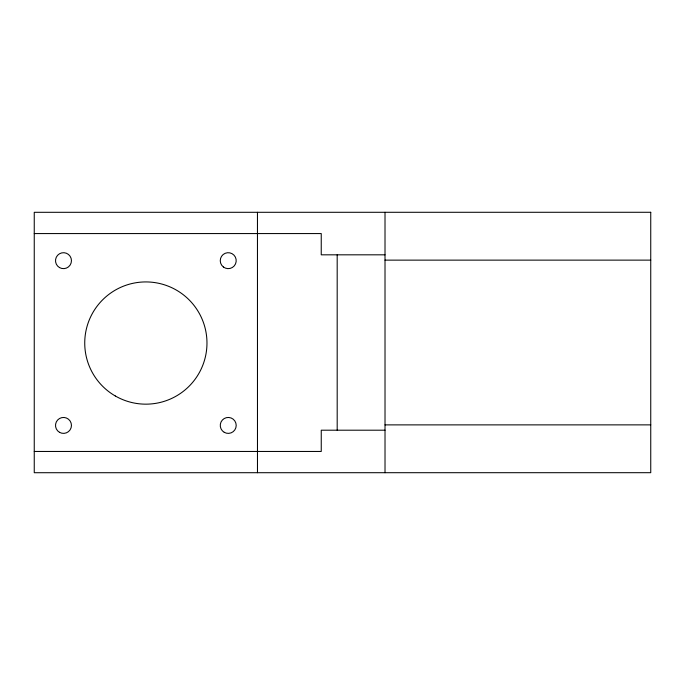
<?xml version="1.0" encoding="UTF-8"?>
<svg xmlns="http://www.w3.org/2000/svg" width="685" height="685" viewBox="0 0 685 685"><rect width="100%" height="100%" fill="white"/><g stroke="black" fill="none" stroke-linecap="round" stroke-linejoin="round"><path stroke-width="1.03" d="M34.25 233.576L321.248 233.568L321.239 254.829L385.013 254.82M385.013 260.137L650.733 260.129M385.021 424.888L650.741 424.871M385.021 430.197L321.248 430.197L321.248 451.458L34.25 451.458M385.013 212.299L385.021 472.701M337.183 254.829L337.191 430.197M257.457 212.299L257.474 472.719M650.741 212.281L34.25 212.307L34.25 472.719L650.75 472.693L650.741 212.281M224.243 432.321A7.972 7.972 0 0 0 236.205 425.419A7.972 7.972 0 0 0 224.243 418.518A7.972 7.972 0 0 0 224.243 432.321M59.492 432.321A7.972 7.972 0 0 0 71.454 425.419A7.972 7.972 0 0 0 59.492 418.518A7.972 7.972 0 0 0 59.492 432.321M59.492 267.57A7.972 7.972 0 0 0 71.454 260.668A7.972 7.972 0 0 0 59.492 253.767A7.972 7.972 0 0 0 59.492 267.57M223.404 267.013A7.972 7.972 0 0 0 236.137 261.679A7.972 7.972 0 0 0 225.151 253.313A7.972 7.972 0 0 0 223.404 267.013M115.294 395.973A61.119 61.119 0 0 0 206.973 343.039A61.119 61.119 0 0 0 115.294 290.115A61.119 61.119 0 0 0 115.294 395.973"/></g></svg>
